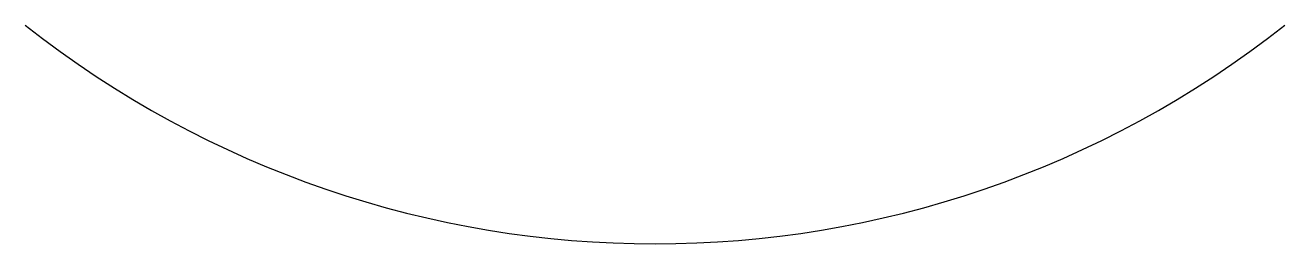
# Model space of a CAD drawing. Extents: x -0.181 to 0.056, y -0.263 to -0.222.
import ezdxf

# ---------------------------------------------------------------- set-up
doc = ezdxf.new("R2010")
doc.units = 0
doc.header["$MEASUREMENT"] = 0
doc.layers.get('0').update_dxf_attribs({"linetype": 'CONTINUOUS'})

msp = doc.modelspace()

# ---------------------------------------------------------------- linework, layer by layer
msp.add_arc((-0.0625, -0.07207), 0.19112, 231.6436, 308.3564)

doc.saveas('drawing.dxf')
